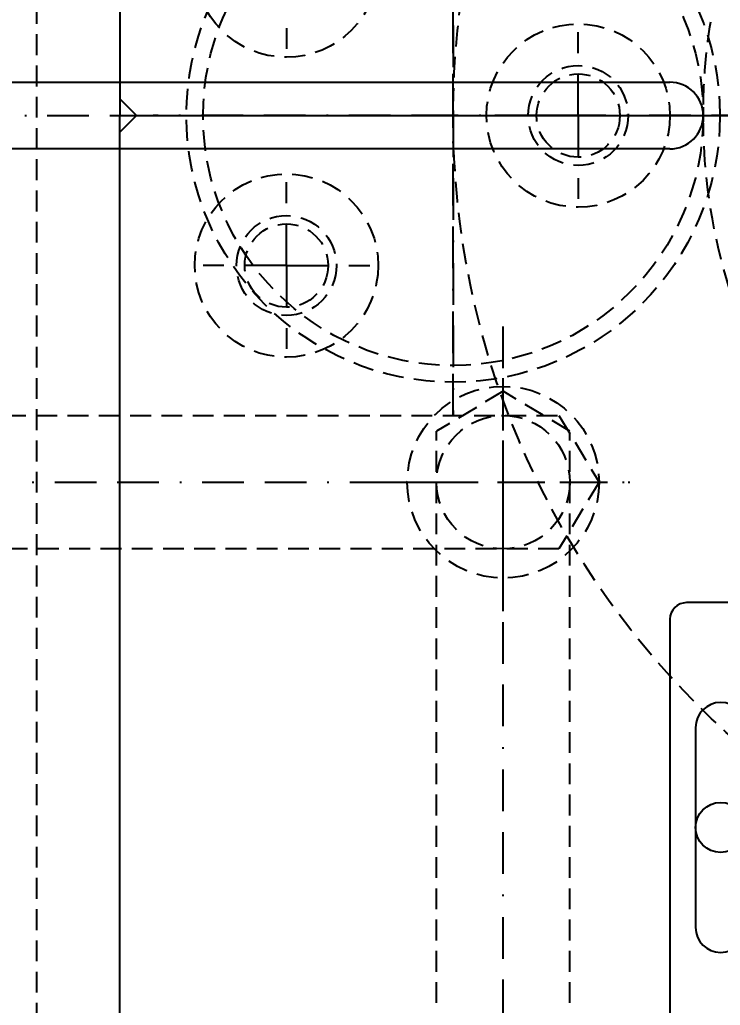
# Model space of a CAD drawing. Extents: x -430 to 437, y -440 to 538.
# Drawn here: x 140.3 to 182.4, y -244 to -184.9 of the extents above; entities that cross this region are included whole.
import ezdxf

# ---------------------------------------------------------------- set-up
doc = ezdxf.new("R2010")
doc.units = 0
doc.linetypes.add('BORDER', pattern=[8.75, 2.5, -1.25, 2.5, -1.25, 0, -1.25])
doc.linetypes.add('HIDDEN', pattern=[1.875, 1.25, -0.625])
for name, color, linetype in [('1', 7, 'CONTINUOUS'), ('11', 7, 'CONTINUOUS'), ('2', 7, 'CONTINUOUS')]:
    doc.layers.add(name, color=color, linetype=linetype)
doc.styles.add('EXCESS_STANDARD', font='txt', dxfattribs={"height": 0.2, "bigfont": 'BIGFONT'})
doc.dimstyles.new('ISO-25', dxfattribs={"dimtxt": 4, "dimasz": 2.4, "dimexe": 0.18, "dimexo": 0.3, "dimgap": 0.2, "dimtad": 1, "dimtih": 1, "dimtoh": 1, "dimzin": 12, "dimcen": 0.09, "dimazin": 3, "dimtfac": 0.5, "dimtofl": 0, "dimtmove": 0, "dimatfit": 3})

# ---------------------------------------------------------------- blocks, each defined once
blk = doc.blocks.new('*D45')
at = {"layer": '1', "color": 50, "linetype": 'CONTINUOUS'}
for p, q in [((45.472, -28.002), (46.072, -25.602)), ((181.032, -25.602), (45.572, -25.602)), ((46.072, -25.602), (46.672, -28.002)), ((46.072, -190.602), (46.072, -25.602)), ((46.072, -190.602), (45.472, -188.202)), ((46.672, -188.202), (46.072, -190.602)), ((64.032, -190.602), (45.572, -190.602))]:
    blk.add_line(p, q, dxfattribs=at)
at = {"layer": '1', "color": 7, "linetype": 'CONTINUOUS', "style": 'EXCESS_STANDARD', "width": 0.8}
blk.add_text('165', height=4, rotation=90, dxfattribs=at).set_placement((45.872, -112.902))
blk = doc.blocks.new('*D46')
at = {"layer": '1', "color": 50, "linetype": 'CONTINUOUS'}
for p, q in [((45.472395, -193.001839), (46.072395, -190.601839)), ((64.031827, -190.601839), (45.572395, -190.601839)), ((46.072395, -190.601839), (46.672395, -193.001839)), ((46.072395, -190.601839), (46.072395, -355.601839)), ((46.072395, -355.601839), (45.472395, -353.201839)), ((46.672395, -353.201839), (46.072395, -355.601839)), ((181.031827, -355.601839), (45.572395, -355.601839))]:
    blk.add_line(p, q, dxfattribs=at)
at = {"layer": '1', "color": 7, "linetype": 'CONTINUOUS', "style": 'EXCESS_STANDARD', "width": 0.8}
blk.add_text('165', height=4, rotation=90, dxfattribs=at).set_placement((45.872395, -277.901839))

msp = doc.modelspace()

# ---------------------------------------------------------------- linework, layer by layer
at = {"layer": '1', "color": 7, "linetype": 'HIDDEN'}
msp.add_line((141.3318, 7.3982), (141.3318, -388.6018), dxfattribs=at)
at = {"layer": '1', "color": 7, "linetype": 'CONTINUOUS'}
for p, q in [((146.3318, -59.6018), (146.3318, -189.6018)), ((146.3318, -59.8509), (146.3318, -190.6018)), ((91.3318, -188.6018), (179.3318, -188.6018)), ((146.3318, -189.6018), (147.3318, -190.6018)), ((146.3318, -311.3528), (146.3318, -190.6018)), ((146.3318, -191.6018), (147.3318, -190.6018)), ((147.3318, -190.6018), (285.3318, -190.6018)), ((147.3318, -190.6018), (285.3318, -190.6018)), ((146.3318, -321.6018), (146.3318, -191.6018)), ((179.3318, -192.6018), (91.3318, -192.6018))]:
    msp.add_line(p, q, dxfattribs=at)
at = {"layer": '1', "color": 141, "linetype": 'BORDER'}
for p, q in [((166.3318, -172.6018), (166.3318, -190.6018)), ((166.3318, -190.6018), (166.3318, -172.6018)), ((62.3318, -190.6018), (370.3318, -190.6018)), ((148.3318, -190.6018), (184.3318, -190.6018)), ((166.3318, -190.6018), (148.3318, -190.6018)), ((184.3318, -190.6018), (166.3318, -190.6018)), ((166.3318, -190.6018), (166.3318, -208.6018)), ((166.3318, -208.6018), (166.3318, -190.6018)), ((169.3318, -212.6018), (169.3318, -204.8518)), ((161.5818, -212.6018), (169.3318, -212.6018)), ((169.3318, -212.6018), (177.0818, -212.6018)), ((169.3318, -220.3518), (169.3318, -212.6018))]:
    msp.add_line(p, q, dxfattribs=at)
at = {"layer": '1', "color": 71, "linetype": 'CONTINUOUS'}
for p, q in [((210.3318, -219.8318), (180.3318, -219.8318)), ((179.3318, -220.8318), (179.3318, -274.1978))]:
    msp.add_line(p, q, dxfattribs=at)
at = {"layer": '1', "color": 254, "linetype": 'CONTINUOUS'}
msp.add_line((180.8768, -227.317), (180.8768, -239.317), dxfattribs=at)
at = {"layer": '1', "color": 141, "linetype": 'HIDDEN'}
for radius in [50, 35]:
    msp.add_circle((216.3318, -190.6018), radius, dxfattribs=at)
at = {"layer": '1', "color": 7, "linetype": 'HIDDEN'}
for centre, radius in [((166.3318, -190.6018), 16), ((166.3318, -190.6018), 15), ((173.8318, -190.6018), 5.5)]:
    msp.add_circle(centre, radius, dxfattribs=at)
at = {"layer": '1', "color": 2, "linetype": 'HIDDEN'}
for centre in [(156.3318, -181.6018), (156.3318, -199.6018)]:
    msp.add_circle(centre, 5.5, dxfattribs=at)
at = {"layer": '1', "color": 254, "linetype": 'CONTINUOUS'}
msp.add_circle((182.3768, -233.317), 1.5, dxfattribs=at)
at = {"layer": '1', "color": 7, "linetype": 'CONTINUOUS'}
msp.add_arc((179.3318, -190.6018), 2, 270, 90, dxfattribs=at)
at = {"layer": '1', "color": 71, "linetype": 'CONTINUOUS'}
msp.add_arc((180.3318, -220.8318), 1, 90, 180, dxfattribs=at)
at = {"layer": '1', "color": 254, "linetype": 'CONTINUOUS'}
for centre, start, end in [((182.3768, -227.317), 0, 180), ((182.3768, -239.317), 180, 0)]:
    msp.add_arc(centre, 1.5, start, end, dxfattribs=at)
at = {"layer": '11', "color": 141, "linetype": 'BORDER'}
for p, q in [((169.3318, -218.3518), (169.3318, -202.8518)), ((89.3318, -212.6018), (177.0818, -212.6018)), ((169.3318, -324.6018), (169.3318, -212.5503))]:
    msp.add_line(p, q, dxfattribs=at)
at = {"layer": '11', "color": 141, "linetype": 'HIDDEN'}
for p, q in [((169.3318, -207.1468), (165.3318, -209.5503)), ((173.3318, -209.5503), (169.3318, -207.1468)), ((111.3318, -208.6018), (172.6784, -208.6018)), ((172.6784, -208.6018), (175.0818, -212.6018)), ((165.3318, -307.6018), (165.3318, -209.5503)), ((173.3318, -307.6018), (173.3318, -209.6893)), ((175.0818, -212.6018), (172.6784, -216.6018)), ((172.6784, -216.6018), (111.3318, -216.6018))]:
    msp.add_line(p, q, dxfattribs=at)
at = {"layer": '11', "color": 7, "linetype": 'HIDDEN'}
msp.add_circle((169.3318, -212.6018), 5.75, dxfattribs=at)
at = {"layer": '11', "color": 141, "linetype": 'HIDDEN'}
msp.add_circle((169.3318, -212.6018), 4, dxfattribs=at)
at = {"layer": '2', "color": 141, "linetype": 'BORDER'}
for p, q in [((156.3318, -181.6018), (156.3318, -186.6018)), ((173.8318, -190.6018), (173.8318, -185.6018)), ((173.8318, -190.6018), (168.8318, -190.6018)), ((173.8318, -190.6018), (178.8318, -190.6018)), ((173.8318, -190.6018), (173.8318, -195.6018)), ((156.3318, -199.6018), (156.3318, -194.6018)), ((156.3318, -199.6018), (151.3318, -199.6018)), ((156.3318, -199.6018), (161.3318, -199.6018)), ((156.3318, -199.6018), (156.3318, -204.6018))]:
    msp.add_line(p, q, dxfattribs=at)
at = {"layer": '2', "color": 231, "linetype": 'HIDDEN'}
for centre in [(173.8318, -190.6018), (156.3318, -199.6018)]:
    msp.add_circle(centre, 3, dxfattribs=at)
at = {"layer": '2', "color": 141, "linetype": 'HIDDEN'}
for centre in [(173.8318, -190.6018), (156.3318, -199.6018)]:
    msp.add_circle(centre, 2.5, dxfattribs=at)

# ---------------------------------------------------------------- dimensions: what is measured, and where the dimension line sits
at = {"layer": '1'}
for base, p2, angle, picture, middle in [((46.0724, -25.6018), (181.3318, -25.6018), 90, '*D45', (43.8724, -108.1018)), ((46.0724, -355.6018), (181.3318, -355.6018), 270, '*D46', (43.8724, -273.1018))]:
    dim = msp.add_linear_dim(base=base, p1=(64.3318, -190.6018), p2=p2, angle=angle, dimstyle='ISO-25', override={"dimtxt": 2, "dimasz": 2.4, "dimdec": 3, "dimzin": 0, "dimtol": 0, "dimlim": 0, "dimtdec": 3, "dimtzin": 8}, dxfattribs=at)
    dim.commit()
    dim.dimension.update_dxf_attribs({"geometry": picture, "text_midpoint": middle, "dimtype": 128, "text_rotation": 90})

doc.saveas('drawing.dxf')
